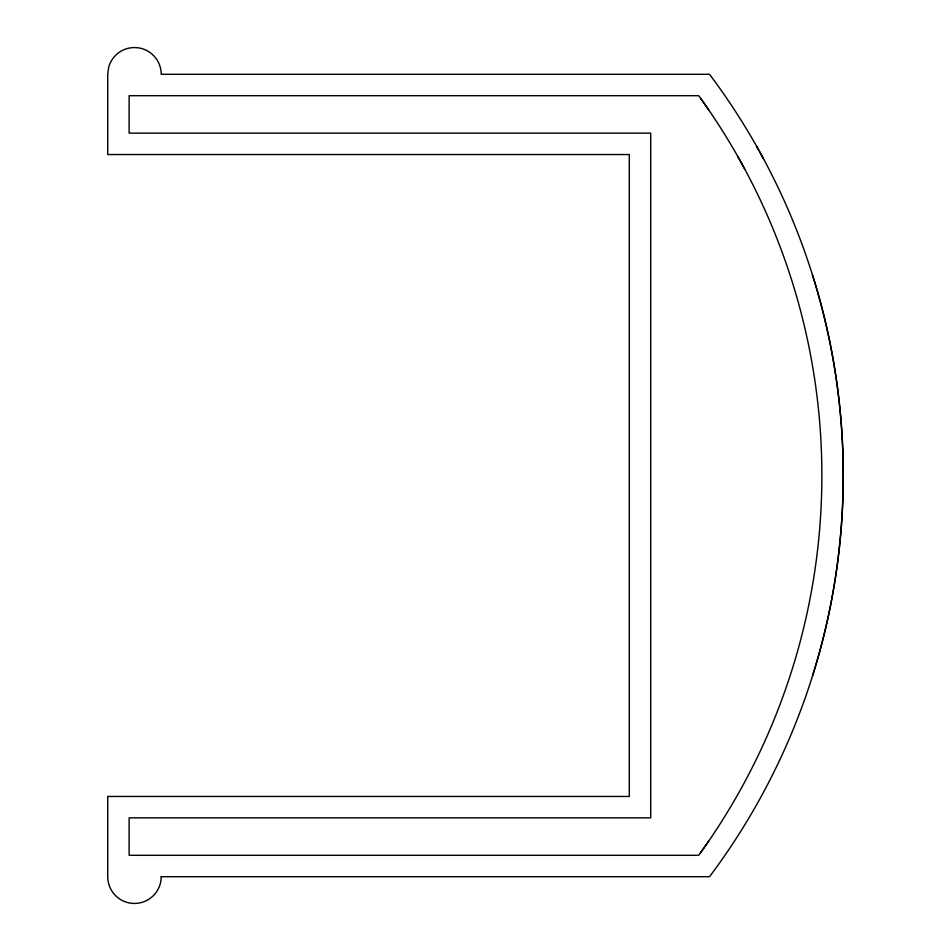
<?xml version="1.0" encoding="UTF-8"?>
<svg xmlns="http://www.w3.org/2000/svg" width="951" height="951" viewBox="0 0 951 951"><rect width="100%" height="100%" fill="white"/><g stroke="black" fill="none" stroke-linecap="round" stroke-linejoin="round"><path stroke-width="1.43" d="M812.439 676.102C853.475 546.552 853.475 404.448 812.439 274.898M708.602 109.698L698.688 95.694L129.122 95.694L129.122 133.14L650.698 133.14L650.698 817.86L129.122 817.86L129.122 855.306L698.688 855.306L708.602 841.302M756.604 146.264L763.534 158.829M737.976 156.808L744.681 168.957M700.625 98.333A647.274 647.274 0 0 1 700.625 852.667M161.218 876.703L161.135 878.807A26.747 26.747 0 0 1 133.425 903.426A26.747 26.747 0 0 1 107.725 876.703L107.725 796.462L629.3 796.462L629.3 154.537L107.725 154.537L107.725 74.297L108.64 67.366A26.747 26.747 0 0 1 161.218 74.297L709.541 74.297A668.672 668.672 0 0 1 709.541 876.703L161.218 876.703"/></g></svg>
